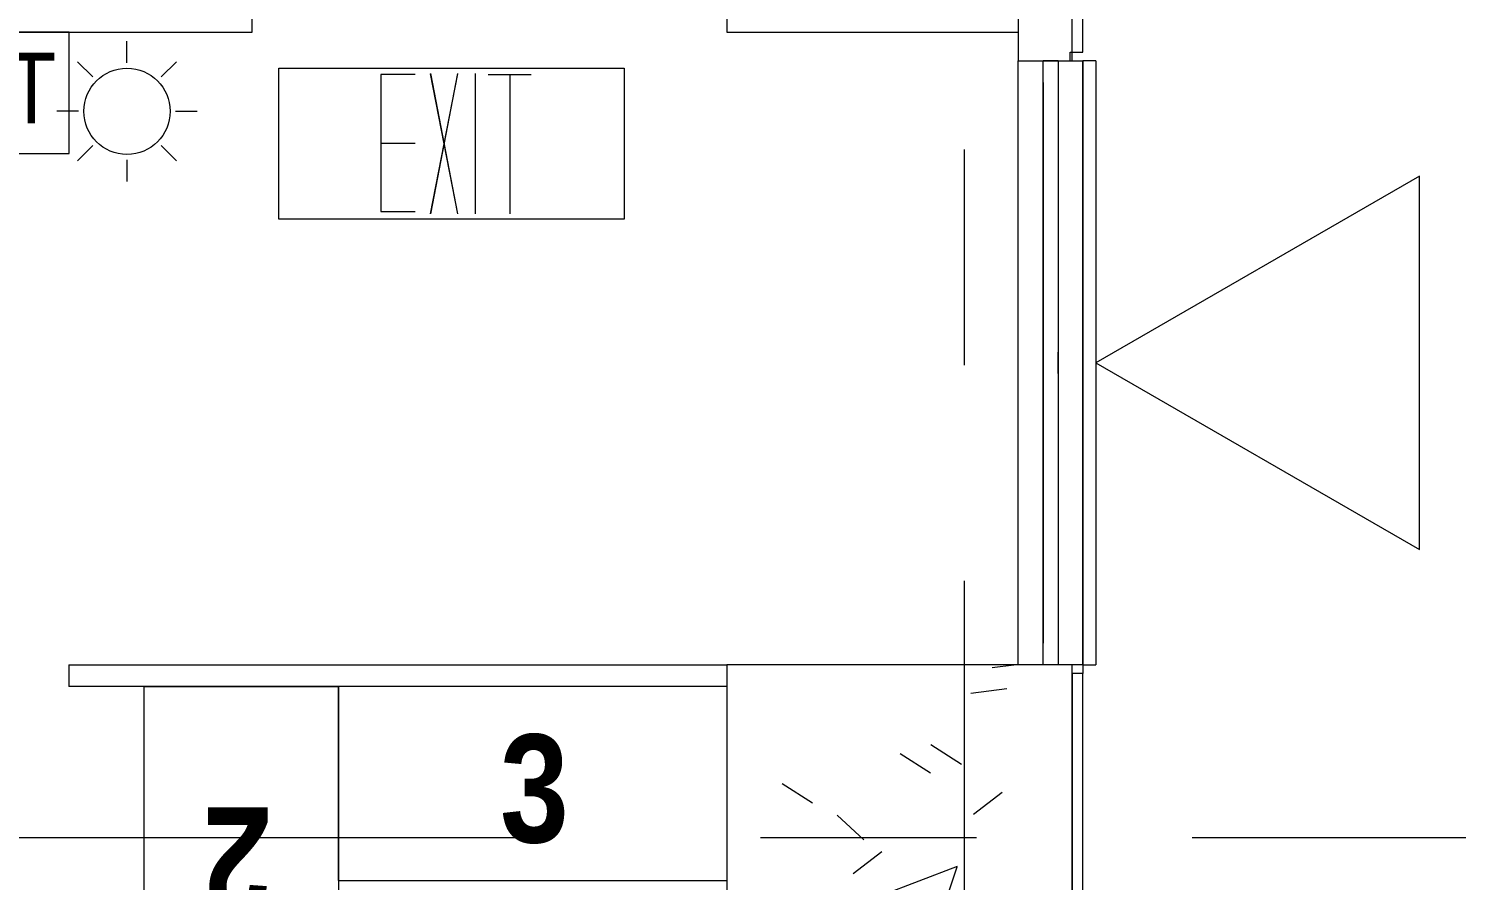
# Model space of a CAD drawing. Header units: millimetres. Extents: x 50620 to 404449, y -131543 to 97.
# Drawn here: x 361219 to 364528, y -100098 to -98123 of the extents above; entities that cross this region are included whole.
import ezdxf

# ---------------------------------------------------------------- set-up
doc = ezdxf.new("R2010")
doc.units = ezdxf.units.MM
doc.linetypes.add('IDA - Grid Line', pattern=[3500, 2000, -500, 500, -500])
doc.linetypes.add('IDA - Hidden 065', pattern=[537.5, 375, -162.5])
for name, color, linetype, lineweight in [('1599_DB_A_BLK2_HQ_R21-2ND STOREY 20230517--$0$A-_DETA----_ED-1', 8, 'Continuous', 9), ('1599_DB_A_BLK2_HQ_R21-2ND STOREY 20230517--$0$A-_GENM----_M', 8, 'Continuous', 9), ('1599_DB_A_BLK2_HQ_R21-2ND STOREY 20230517--$0$A-_WIND----_E', 8, 'Continuous', 9), ('1599_DB_A_BLK2_HQ_R21-2ND STOREY 20230517--$0$S-_COLN----_E', 8, 'Continuous', 9), ('A-_ANOT----_A-1', 8, 'Continuous', 0), ('A-_DETA----_ED-2', 8, 'IDA - Hidden 065', 9), ('A-_FLOR----_E', 8, 'Continuous', 9), ('A-_FURT----_E', 8, 'Continuous', 9), ('A-_GENM----_M', 8, 'Continuous', 9), ('A-_WALL----_E', 8, 'Continuous', 9), ('A-_WALL----_E-1', 8, 'Continuous', 18), ('A-_WALL----_H-2', 8, 'Continuous', 9), ('A-_WALLPRTN_E', 8, 'Continuous', 9), ('A-_WIND----_E', 8, 'Continuous', 9), ('E-_LIGT----_E', 8, 'Continuous', 5), ('M-_ARCHI', 8, 'Continuous', 5), ('M-ACMV_REMOTE', 222, 'Continuous', 5), ('S-_COLN----_E', 8, 'Continuous', 5), ('S-_COLN----_E-1', 8, 'Continuous', 5), ('S-_COLN----_E-2', 8, 'Continuous', 5)]:
    doc.layers.add(name, color=color, linetype=linetype, lineweight=lineweight)
doc.layers.add('S-_ANOTGRID_E-1', color=9, linetype='IDA - Grid Line', lineweight=5, true_color=0x808080)
doc.styles.add('Arial Narrow_2', font='ARIALN.TTF', dxfattribs={"height": 90})
doc.styles.add('Arial Narrow_B_4', font='ARIALNB.TTF', dxfattribs={"height": 500})

# ---------------------------------------------------------------- blocks, each defined once
blk = doc.blocks.new('Thermostat')
at = {"color": 222, "lineweight": 0}
blk.add_lwpolyline([(817450.2, 27872.2), (817750.2, 27872.2), (817750.2, 27372.2), (817450.2, 27372.2)], close=True, dxfattribs=at)
at = {"color": 222, "lineweight": 0, "insert": (817504.1, 27787.5), "char_height": 290.6, "attachment_point": 1, "style": 'Arial Narrow_2'}
blk.add_mtext_dynamic_manual_height_columns('T', width=565.64, gutter_width=1.94, heights=[0], dxfattribs=at)
blk = doc.blocks.new('IDA - Casement w Top Hung - 2 Panels - 1400L X 1800H - B2-AW01-3560558-BLK 2 2ND STOREY PLAN')
at = {"layer": 'A-_WIND----_E'}
for p, q in [((-700, 17.5), (700, 17.5)), ((-700, 17.5), (-700, -17.5)), ((-650, 17.5), (-615, 17.5)), ((-650, 17.5), (-25, 17.5)), ((-650, 17.5), (650, 17.5)), ((-650, 17.5), (650, 17.5)), ((-615, 17.5), (-35, 17.5)), ((-615, 17.5), (-60, 17.5)), ((-35, 17.5), (0, 17.5)), ((25, 17.5), (-24.9, 17.5)), ((0, 17.5), (35, 17.5)), ((25, 17.5), (650, 17.5)), ((35, 17.5), (615, 17.5)), ((60, 17.5), (615, 17.5)), ((615, 17.5), (650, 17.5)), ((700, 17.5), (700, -17.5)), ((700, -17.5), (-700, -17.5)), ((-615, -17.5), (-650, -17.5)), ((-25, -17.5), (-650, -17.5)), ((650, -17.5), (-650, -17.5)), ((-650, -17.5), (650, -17.5)), ((-35, -17.5), (-615, -17.5)), ((-60, -17.5), (-615, -17.5)), ((0, -17.5), (-35, -17.5)), ((25, -17.5), (-24.9, -17.5)), ((35, -17.5), (0, -17.5)), ((650, -17.5), (25, -17.5)), ((615, -17.5), (35, -17.5)), ((615, -17.5), (60, -17.5)), ((650, -17.5), (615, -17.5))]:
    blk.add_line(p, q, dxfattribs=at)
blk = doc.blocks.new('Wall Motif - Type 1-2673956-BLK 2 2ND STOREY PLAN')
at = {"layer": 'A-_GENM----_M'}
for p, q in [((-575, -75), (825, -75)), ((-575, -75), (-575, -105)), ((-525, -75), (81.1, -75)), ((-481.1, -75), (125, -75)), ((-481.1, -75), (731.1, -75)), ((125, -75), (731.1, -75)), ((168.9, -75), (775, -75)), ((825, -105), (825, -75)), ((825, -105), (-575, -105)), ((81.1, -105), (-525, -105)), ((125, -105), (-481.1, -105)), ((731.1, -105), (-481.1, -105)), ((731.1, -105), (125, -105)), ((775, -105), (168.9, -105))]:
    blk.add_line(p, q, dxfattribs=at)
blk = doc.blocks.new('IDA - Exit Sign - IDA - Exit Sign - One Side-3521448-BLK 2 2ND STOREY PLAN')
at = {"layer": 'A-_DETA----_ED-2'}
for p, q in [((-63.9, -115.1), (-63.9, -432.5)), ((16.1, -115.1), (-63.9, -115.1)), ((51.1, -112.8), (114, -437.8)), ((114, -112.8), (51.1, -437.8)), ((155.1, -112.8), (155.1, -437.8)), ((285.1, -115.3), (185.1, -115.3)), ((235.1, -115.3), (235.1, -437.8)), ((16.1, -275), (-63.9, -275)), ((-63.9, -432.5), (16.1, -432.5))]:
    blk.add_line(p, q, dxfattribs=at)
at = {"layer": 'E-_LIGT----_E'}
for p, q in [((-300, -450), (-300, -100)), ((-300, -100), (500, -100)), ((500, -100), (500, -450)), ((500, -450), (-300, -450))]:
    blk.add_line(p, q, dxfattribs=at)
blk = doc.blocks.new('1599_DB_A_BLK2_HQ_R21-2ND STOREY 20230517--$0$IDA - Strobe Light - IDA - Strobe Light-3509615-LINKVIEW_BLK2_2ND STOREY')
at = {"layer": '1599_DB_A_BLK2_HQ_R21-2ND STOREY 20230517--$0$A-_DETA----_ED-1'}
for p, q in [((0, 312.5), (0, 362.5)), ((-79.5, 279.5), (-114.9, 314.9)), ((79.5, 279.5), (114.9, 314.9)), ((-112.5, 200), (-162.5, 200)), ((112.5, 200), (162.5, 200)), ((-79.5, 120.5), (-114.9, 85.1)), ((79.5, 120.5), (114.9, 85.1)), ((0, 87.5), (0, 37.5))]:
    blk.add_line(p, q, dxfattribs=at)
blk.add_circle((0, 200), 100, dxfattribs=at)
blk = doc.blocks.new('1599_DB_A_BLK2_HQ_R21-2ND STOREY 20230517--$0$Wall Motif - Type 1-2673956-LINKVIEW_BLK2_2ND STOREY')
at = {"layer": '1599_DB_A_BLK2_HQ_R21-2ND STOREY 20230517--$0$A-_GENM----_M'}
for p, q in [((-575, -75), (825, -75)), ((-575, -75), (-575, -105)), ((825, -105), (825, -75)), ((825, -105), (-575, -105))]:
    blk.add_line(p, q, dxfattribs=at)
blk = doc.blocks.new('1599_DB_A_BLK2_HQ_R21-2ND STOREY 20230517--$0$IDA - Casement w Top Hung - 2 Panels - 1400L X 1800H - B2-AW01-3560558-LINKVIEW_BLK2_2ND STOREY')
at = {"layer": '1599_DB_A_BLK2_HQ_R21-2ND STOREY 20230517--$0$A-_WIND----_E'}
for p, q in [((-700, 17.5), (700, 17.5)), ((-700, 17.5), (-700, -17.5)), ((700, 17.5), (700, -17.5)), ((700, -17.5), (-700, -17.5))]:
    blk.add_line(p, q, dxfattribs=at)
blk = doc.blocks.new('ARCHI 2ND_2024 09 11')
at = {"layer": '1599_DB_A_BLK2_HQ_R21-2ND STOREY 20230517--$0$S-_COLN----_E', "lineweight": 5}
h = blk.add_hatch(dxfattribs=at)
h.set_pattern_fill('FP_3', color=8, style=0, pattern_type=2)
h.set_pattern_definition([(6e-11, (-28420.7, -3975.34), (1016, 254), [83.82, -678.18, 83.82, -678.18, -4064]), (6e-11, (-28420.7, -3975.34), (1016, 254), [-1524, 83.82, -1440.18, 83.82, -678.18, -1778]), (6e-11, (-28420.7, -3975.34), (1016, 254), [-3810, 83.82, -424.18, 83.82, -1186.18]), (120, (-28039.7, -3848.34), (-727.9705, 752.8818), [83.82, -678.18, 83.82, -678.18, -4064]), (120, (-28039.7, -3848.34), (-727.9705, 752.8818), [-1524, 83.82, -1440.18, 83.82, -678.18, -1778]), (120, (-28039.7, -3848.34), (-727.9705, 752.8818), [-3810, 83.82, -424.18, 83.82, -1186.18]), (240, (-27912.7, -3340.34), (-288.0295, -1006.8818), [83.82, -678.18, 83.82, -678.18, -4064]), (240, (-27912.7, -3340.34), (-288.0295, -1006.8818), [-1524, 83.82, -1440.18, 83.82, -678.18, -1778]), (240, (-27912.7, -3340.34), (-288.0295, -1006.8818), [-3810, 83.82, -424.18, 83.82, -1186.18])])
h.paths.add_polyline_path([(-23550, -70133.3), (-23350, -70133.3), (-23350, -64816.7), (-23550, -64816.7), (-23550, -68307.3)])
h = blk.add_hatch(dxfattribs=at)
h.set_pattern_fill('FP_3', color=8, style=0, pattern_type=2)
h.set_pattern_definition([(6e-11, (-28420.7, -3992.17), (1016, 254), [83.82, -678.18, 83.82, -678.18, -4064]), (6e-11, (-28420.7, -3992.17), (1016, 254), [-1524, 83.82, -1440.18, 83.82, -678.18, -1778]), (6e-11, (-28420.7, -3992.17), (1016, 254), [-3810, 83.82, -424.18, 83.82, -1186.18]), (120, (-28039.7, -3865.17), (-727.9705, 752.8818), [83.82, -678.18, 83.82, -678.18, -4064]), (120, (-28039.7, -3865.17), (-727.9705, 752.8818), [-1524, 83.82, -1440.18, 83.82, -678.18, -1778]), (120, (-28039.7, -3865.17), (-727.9705, 752.8818), [-3810, 83.82, -424.18, 83.82, -1186.18]), (240, (-27912.7, -3357.17), (-288.0295, -1006.8818), [83.82, -678.18, 83.82, -678.18, -4064]), (240, (-27912.7, -3357.17), (-288.0295, -1006.8818), [-1524, 83.82, -1440.18, 83.82, -678.18, -1778]), (240, (-27912.7, -3357.17), (-288.0295, -1006.8818), [-3810, 83.82, -424.18, 83.82, -1186.18])])
h.paths.add_polyline_path([(-23450, -70133.3), (-23450, -70033.3), (-34350, -70033.3), (-34350, -70133.3), (-25861.6, -70133.3)], flags=0)
h = blk.add_hatch(dxfattribs=at)
h.set_pattern_fill('FP_1', color=8, style=0, pattern_type=2)
h.set_pattern_definition([(50, (-28420.7, -3975.3), (1821.84, -159.39), [190.5, -2095.5]), (355, (-28420.7, -3975.3), (-352.43, 1910.567), [152.4, -1676.4]), (100.451, (-28268.9, -3988.6), (1469.426, 1751.166), [161.9, -1780.9]), (46.184, (-28420.7, -3467.3), (2710.79, -420.43), [285.75, -3143.25]), (96.636, (-28194.8, -3502.4), (2374.03, 2474.28), [242.85, -2671.35]), (351.184, (-28420.7, -3467.3), (2374.05, 2474.25), [228.6, -2514.6]), (21, (-28166.7, -3594.3), (1516.143, -1022.652), [190.5, -2095.5]), (326, (-28166.7, -3594.3), (618.02, 1841.88), [152.4, -1676.4]), (71.451, (-28040.4, -3679.6), (2134.17, 819.212), [161.9, -1780.9]), (37.5, (-28420.7, -3975.34), (30.886, 845.5504), [83.82, -1572.26, 83.82, -1617.98, -1682.75]), (37.5, (-28420.7, -3975.34), (30.886, 845.5504), [-3357.88, 83.82, -1598.93]), (7.5, (-28420.7, -3975.3), (668.197, 1001.806), [83.82, -886.46, 83.82, -1534.16, -641.35]), (7.5, (-28420.7, -3975.3), (668.197, 1001.806), [-2588.26, 83.82, -557.53]), (327.5, (-28987.1, -3975.34), (1355.909, -57.2896), [83.82, -551.18, 83.82, -1897.38, -2628.9]), (327.5, (-28987.1, -3975.34), (1355.909, -57.2896), [-2616.2, 83.82, -2545.08]), (317.5, (-29241.1, -3975.3), (1481.293, 254.266), [83.82, -741.68, 83.82, -1231.9, -1866.9]), (317.5, (-29241.1, -3975.3), (1481.293, 254.266), [-2141.22, 83.82, -1783.08])])
h.paths.add_polyline_path([(-21417.3, -72400), (-21350, -72400), (-21350, -71600), (-22150, -71600), (-22150, -72400)], flags=0)
at = {"layer": 'A-_WALL----_H-2', "lineweight": 5}
h = blk.add_hatch(dxfattribs=at)
h.set_pattern_fill('FP_3', color=256, style=0, pattern_type=2)
h.set_pattern_definition([(360, (102886.37, 38752.37), (1016, 254), [83.82, -678.18, 83.82, -678.18, -4064]), (360, (102886.37, 38752.37), (1016, 254), [-1524, 83.82, -1440.18, 83.82, -678.18, -1778]), (360, (102886.37, 38752.37), (1016, 254), [-3810, 83.82, -424.18, 83.82, -1186.18]), (120, (103267.37, 38879.37), (-727.97045, 752.8818), [83.82, -678.18, 83.82, -678.18, -4064]), (120, (103267.37, 38879.37), (-727.97045, 752.8818), [-1524, 83.82, -1440.18, 83.82, -678.18, -1778]), (120, (103267.37, 38879.37), (-727.97045, 752.8818), [-3810, 83.82, -424.18, 83.82, -1186.18]), (240, (103394.37, 39387.37), (-288.02955, -1006.8818), [83.82, -678.18, 83.82, -678.18, -4064]), (240, (103394.37, 39387.37), (-288.02955, -1006.8818), [-1524, 83.82, -1440.18, 83.82, -678.18, -1778]), (240, (103394.37, 39387.37), (-288.02955, -1006.8818), [-3810, 83.82, -424.18, 83.82, -1186.18])])
h.paths.add_polyline_path([(-21382.3, -77250), (-21355, -77250), (-21355, -77230), (-21350, -77229.2), (-21350, -77053.3), (-21355, -77053.3), (-21355, -77033.3), (-21475, -77033.3), (-21475, -77250), (-21417.3, -77250)])
h.paths.add_polyline_path([(-21382.3, -75633.3), (-21355, -75633.3), (-21355, -75613.3), (-21350, -75612.5), (-21350, -75436.7), (-21355, -75436.7), (-21355, -75416.7), (-21475, -75416.7), (-21475, -75633.3), (-21417.3, -75633.3)])
h.paths.add_polyline_path([(-21417.3, -74016.7), (-21355, -74016.7), (-21355, -73996.7), (-21350, -73995.8), (-21350, -73820), (-21355, -73820), (-21355, -73800), (-21475, -73800), (-21475, -74016.7)])
h.paths.add_polyline_path([(-21355, -70200), (-21355, -70180), (-21350, -70179.2), (-21350, -69953), (-21355, -69953), (-21355, -69933), (-21475, -69933), (-21475, -70200), (-21382.3, -70200)])
h.paths.add_polyline_path([(-21355, -68533), (-21355, -68513), (-21350, -68513), (-21350, -68287), (-21355, -68287), (-21355, -68267), (-21475, -68267), (-21475, -68533), (-21360.7, -68533)])
h.paths.add_polyline_path([(-21382.3, -66867), (-21355, -66867), (-21355, -66847), (-21350, -66847), (-21350, -66620), (-21355, -66620), (-21355, -66600), (-21475, -66600), (-21475, -66867), (-21417.3, -66867)])
h.paths.add_polyline_path([(-21417.3, -63000), (-21355, -63000), (-21353.3, -62980), (-21350, -62980), (-21350, -62670), (-21355, -62670), (-21355, -62650), (-21475, -62650), (-21475, -63000), (-21417.7, -63000)])
h.paths.add_polyline_path([(-21417.7, -61250), (-21355, -61250), (-21355, -61230), (-21350, -61230), (-21350, -60750), (-21475, -60750), (-21475, -61250)])
at = {"layer": 'S-_COLN----_E-2', "lineweight": 5}
h = blk.add_hatch(dxfattribs=at)
h.set_pattern_fill('FP_40', color=256, style=0, pattern_type=2)
h.set_pattern_definition([(50, (102886.4, 38752.4), (1821.841, -159.39), [190.5, -2095.5]), (355, (102886.4, 38752.4), (-352.428, 1910.567), [152.4, -1676.4]), (100.451, (103038.2, 38739.1), (1469.426, 1751.166), [161.9, -1780.9]), (46.184, (102886.4, 39260.4), (2710.79, -420.428), [285.75, -3143.25]), (96.636, (103112.3, 39225.3), (2374.026, 2474.276), [242.85, -2671.35]), (351.184, (102886.4, 39260.4), (2374.05, 2474.253), [228.6, -2514.6]), (21, (103140.4, 39133.4), (1516.143, -1022.652), [190.5, -2095.5]), (326, (103140.4, 39133.4), (618.02, 1841.88), [152.4, -1676.4]), (71.451, (103266.7, 39048.2), (2134.171, 819.212), [161.9, -1780.9]), (37.5, (102886.4, 38752.4), (30.886, 845.5504), [83.82, -1572.26, 83.82, -1617.98, -1682.75]), (37.5, (102886.4, 38752.4), (30.886, 845.5504), [-3357.88, 83.82, -1598.93]), (7.5, (102886.4, 38752.4), (668.1966, 1001.8057), [83.82, -886.46, 83.82, -1534.16, -641.35]), (7.5, (102886.4, 38752.4), (668.1966, 1001.8057), [-2588.26, 83.82, -557.53]), (327.5, (102319.95, 38752.4), (1355.9093, -57.2896), [83.82, -551.18, 83.82, -1897.38, -2628.9]), (327.5, (102319.95, 38752.4), (1355.9093, -57.2896), [-2616.2, 83.82, -2545.08]), (317.5, (102066, 38752.4), (1481.293, 254.266), [83.82, -741.68, 83.82, -1231.9, -1866.9]), (317.5, (102066, 38752.4), (1481.293, 254.266), [-2141.22, 83.82, -1783.08])])
h.paths.add_polyline_path([(-21475, -72400), (-21350, -72400), (-21350, -71600), (-22150, -71600), (-22150, -72400), (-21577.6, -72400)])
at = {"color": 8, "lineweight": 5}
blk.add_line((-23675, -71600), (-23675, -71650), dxfattribs=at)
at = {"layer": '1599_DB_A_BLK2_HQ_R21-2ND STOREY 20230517--$0$A-_DETA----_ED-1', "color": 8, "lineweight": 5}
for p, q in [((-23540, -70204.2), (-23540, -70154.2)), ((-23619.5, -70237.1), (-23654.9, -70201.8)), ((-23460.5, -70237.1), (-23425.1, -70201.8)), ((-23652.5, -70316.7), (-23702.5, -70316.7)), ((-23427.5, -70316.7), (-23377.5, -70316.7)), ((-23619.5, -70396.2), (-23654.9, -70431.6)), ((-23460.5, -70396.2), (-23425.1, -70431.6)), ((-23540, -70429.2), (-23540, -70479.2))]:
    blk.add_line(p, q, dxfattribs=at)
blk.add_circle((-23540, -70316.7), 100, dxfattribs=at)
at = {"layer": '1599_DB_A_BLK2_HQ_R21-2ND STOREY 20230517--$0$A-_GENM----_M', "color": 8, "lineweight": 5}
for p, q in [((-21325, -71600), (-21325, -70200)), ((-21295, -70200), (-21325, -70200)), ((-21295, -70200), (-21295, -71600)), ((-21325, -71600), (-21295, -71600))]:
    blk.add_line(p, q, dxfattribs=at)
at = {"layer": '1599_DB_A_BLK2_HQ_R21-2ND STOREY 20230517--$0$A-_WIND----_E', "color": 8, "lineweight": 5}
for p, q in [((-21417.3, -71600), (-21417.3, -70200)), ((-21382.3, -70200), (-21417.3, -70200)), ((-21382.3, -70200), (-21382.3, -71600)), ((-21382.3, -71600), (-21417.3, -71600))]:
    blk.add_line(p, q, dxfattribs=at)
at = {"layer": '1599_DB_A_BLK2_HQ_R21-2ND STOREY 20230517--$0$S-_COLN----_E', "color": 8, "lineweight": 5}
for p, q in [((-23250, -70133.3), (-23250, -69933.3)), ((-23250, -70133.3), (-23250, -69933.3)), ((-22150, -69933.3), (-22150, -70133.3)), ((-22150, -69933.3), (-22150, -70133.3)), ((-21475, -69933), (-21475, -70200)), ((-21475, -69933), (-21475, -70200)), ((-21350, -70180), (-21350, -69953)), ((-21350, -70180), (-21350, -69953)), ((-21325, -70180), (-21325, -69953)), ((-21325, -70180), (-21325, -69953)), ((-34350, -70133.3), (-23250, -70133.3)), ((-22150, -70133.3), (-21475, -70133.3)), ((-22150, -70133.3), (-21475, -70133.3)), ((-21475, -71600), (-21475, -70200)), ((-21475, -71600), (-21475, -70200)), ((-21325, -70200), (-21325, -71600)), ((-21325, -70200), (-21325, -71600)), ((-22150, -71600), (-22150, -72400)), ((-21417.3, -71600), (-22150, -71600)), ((-22150, -71600), (-22150, -72400)), ((-21417.3, -71600), (-22150, -71600)), ((-21350, -71600), (-21382.3, -71600)), ((-21350, -71600), (-21382.3, -71600)), ((-21325, -71600), (-21350, -71600)), ((-21350, -71620), (-21350, -71600)), ((-21325, -71600), (-21350, -71600)), ((-21350, -71620), (-21350, -71600)), ((-21350, -71620), (-21350, -72380)), ((-21325, -71620), (-21350, -71620)), ((-21350, -72380), (-21350, -71620)), ((-21350, -71620), (-21350, -72380)), ((-21325, -71620), (-21350, -71620)), ((-21350, -72380), (-21350, -71620)), ((-21325, -71600), (-21325, -71620)), ((-21325, -71600), (-21325, -71620)), ((-21325, -72380), (-21325, -71620)), ((-21325, -72380), (-21325, -71620))]:
    blk.add_line(p, q, dxfattribs=at)
at = {"layer": '1599_DB_A_BLK2_HQ_R21-2ND STOREY 20230517--$0$S-_COLN----_E', "color": 8, "linetype": 'Continuous', "lineweight": 5}
for p, q in [((-21535.7, -71606.6), (-21485.5, -71600)), ((-21894.6, -71948.8), (-21832.8, -72005.5)), ((-21857.7, -72084.1), (-21791.2, -72033.1))]:
    blk.add_line(p, q, dxfattribs=at)
at = {"layer": 'A-_ANOT----_A-1', "lineweight": 5}
for p, q in [((-20545, -70467), (-21295, -70900)), ((-20545, -71333), (-20545, -70467)), ((-21295, -70900), (-20545, -71333))]:
    blk.add_line(p, q, dxfattribs=at)
at = {"layer": 'A-_DETA----_ED-2', "color": 8, "lineweight": 5}
for p, q in [((-22952.1, -70231.7), (-22952.1, -70549.2)), ((-22872.1, -70231.7), (-22952.1, -70231.7)), ((-22837.1, -70229.4), (-22774.2, -70554.4)), ((-22774.2, -70229.4), (-22837.1, -70554.4)), ((-22733.2, -70229.4), (-22733.2, -70554.4)), ((-22603.2, -70232), (-22703.2, -70232)), ((-22653.2, -70232), (-22653.2, -70554.4)), ((-22872.1, -70391.7), (-22952.1, -70391.7)), ((-22952.1, -70549.2), (-22872.1, -70549.2))]:
    blk.add_line(p, q, dxfattribs=at)
at = {"layer": 'A-_FLOR----_E', "lineweight": 5}
for p, q in [((-21350, -70200), (-21350, -69933)), ((-21350, -72400), (-21350, -71600))]:
    blk.add_line(p, q, dxfattribs=at)
at = {"layer": 'A-_FLOR----_E', "color": 8, "lineweight": 5}
for p, q in [((-21350, -70200), (-21350, -69933)), ((-21350, -72400), (-21350, -71600))]:
    blk.add_line(p, q, dxfattribs=at)
at = {"layer": 'A-_FURT----_E', "color": 8, "lineweight": 5}
for p, q in [((-22150, -71650), (-23050, -71650)), ((-23050, -72100), (-23050, -71650)), ((-22150, -71650), (-22150, -72100)), ((-23050, -72100), (-22150, -72100))]:
    blk.add_line(p, q, dxfattribs=at)
blk.add_lwpolyline([(-23500, -71650), (-23050, -71650), (-23050, -72410), (-23500, -72410)], close=True, dxfattribs=at)
at = {"layer": 'A-_GENM----_M', "color": 8, "lineweight": 5}
for p, q in [((-21325, -71600), (-21325, -70200)), ((-21295, -70200), (-21325, -70200)), ((-21295, -70200), (-21295, -71600)), ((-21325, -70856.1), (-21325, -70250)), ((-21295, -70250), (-21295, -70856.1)), ((-21325, -70900), (-21325, -70293.9)), ((-21325, -71506.1), (-21325, -70293.9)), ((-21295, -70293.9), (-21295, -70900)), ((-21295, -70293.9), (-21295, -71506.1)), ((-21325, -71506.1), (-21325, -70900)), ((-21295, -70900), (-21295, -71506.1)), ((-21325, -71550), (-21325, -70943.9)), ((-21295, -70943.9), (-21295, -71550)), ((-21325, -71600), (-21295, -71600))]:
    blk.add_line(p, q, dxfattribs=at)
at = {"layer": 'A-_WALL----_E', "lineweight": 5}
for p, q in [((-21350, -70180), (-21350, -69953)), ((-21475, -71600), (-21475, -70200)), ((-21475, -70200), (-21355, -70200)), ((-21355, -70200), (-21325, -70200)), ((-21325, -70200), (-21325, -71600)), ((-21325, -71600), (-21475, -71600)), ((-21350, -71620), (-21350, -72380))]:
    blk.add_line(p, q, dxfattribs=at)
at = {"layer": 'A-_WALL----_E', "color": 8, "lineweight": 5}
for p, q in [((-21350, -70180), (-21350, -69953)), ((-21475, -71600), (-21475, -70200)), ((-21475, -70200), (-21355, -70200)), ((-21355, -70200), (-21325, -70200)), ((-21325, -70200), (-21325, -71600)), ((-21325, -71600), (-21475, -71600)), ((-21350, -71620), (-21350, -72380))]:
    blk.add_line(p, q, dxfattribs=at)
at = {"layer": 'A-_WALL----_E-1', "lineweight": 5}
for p, q in [((-21475, -69933), (-21475, -70200)), ((-21325, -70180), (-21325, -69953)), ((-21475, -70200), (-21355, -70200)), ((-21355, -70200), (-21355, -70180)), ((-21355, -70180), (-21325, -70180)), ((-21325, -71620), (-21350, -71620)), ((-21325, -72380), (-21325, -71620))]:
    blk.add_line(p, q, dxfattribs=at)
at = {"layer": 'A-_WALL----_E-1', "color": 8, "lineweight": 5}
for p, q in [((-21475, -69933), (-21475, -70200)), ((-21325, -70180), (-21325, -69953)), ((-21475, -70200), (-21355, -70200)), ((-21355, -70200), (-21355, -70180)), ((-21355, -70180), (-21325, -70180)), ((-21325, -71620), (-21350, -71620)), ((-21325, -72380), (-21325, -71620))]:
    blk.add_line(p, q, dxfattribs=at)
at = {"layer": 'A-_WALLPRTN_E', "color": 8, "lineweight": 5}
for p, q in [((-23675, -71600), (-23675, -71650)), ((-23675, -71600), (-22150, -71600)), ((-22150, -71650), (-23675, -71650))]:
    blk.add_line(p, q, dxfattribs=at)
at = {"layer": 'A-_WIND----_E', "color": 8, "lineweight": 5}
for p, q in [((-21417.3, -71600), (-21417.3, -70200)), ((-21382.3, -70200), (-21417.3, -70200)), ((-21382.3, -70200), (-21382.3, -71600)), ((-21417.3, -70285), (-21417.3, -70250)), ((-21417.3, -70875), (-21417.3, -70250)), ((-21417.3, -71550), (-21417.3, -70250)), ((-21417.3, -70250), (-21417.3, -71550)), ((-21382.3, -70250), (-21382.3, -70285)), ((-21382.3, -70250), (-21382.3, -70875)), ((-21382.3, -70250), (-21382.3, -71550)), ((-21382.3, -70250), (-21382.3, -71550)), ((-21417.3, -70865), (-21417.3, -70285)), ((-21417.3, -70840), (-21417.3, -70285)), ((-21382.3, -70285), (-21382.3, -70865)), ((-21382.3, -70285), (-21382.3, -70840)), ((-21417.3, -70900), (-21417.3, -70865)), ((-21417.3, -70925), (-21417.3, -70875.1)), ((-21382.3, -70865), (-21382.3, -70900)), ((-21382.3, -70925), (-21382.3, -70875.1)), ((-21417.3, -70935), (-21417.3, -70900)), ((-21417.3, -71550), (-21417.3, -70925)), ((-21382.3, -70900), (-21382.3, -70935)), ((-21382.3, -70925), (-21382.3, -71550)), ((-21417.3, -71515), (-21417.3, -70935)), ((-21417.3, -71515), (-21417.3, -70960)), ((-21382.3, -70935), (-21382.3, -71515)), ((-21382.3, -70960), (-21382.3, -71515)), ((-21417.3, -71550), (-21417.3, -71515)), ((-21382.3, -71515), (-21382.3, -71550)), ((-21382.3, -71600), (-21417.3, -71600))]:
    blk.add_line(p, q, dxfattribs=at)
at = {"layer": 'E-_LIGT----_E', "color": 8, "lineweight": 5}
for p, q in [((-23188.3, -70566.7), (-23188.3, -70216.7)), ((-23188.3, -70216.7), (-22388.3, -70216.7)), ((-22388.3, -70216.7), (-22388.3, -70566.7)), ((-22388.3, -70566.7), (-23188.3, -70566.7))]:
    blk.add_line(p, q, dxfattribs=at)
at = {"layer": 'S-_ANOTGRID_E-1', "color": 8, "lineweight": 5}
for p, q in [((-21600, 26594.8), (-21600, -83806.9)), ((-38572.1, -72000), (17962.1, -72000))]:
    blk.add_line(p, q, dxfattribs=at)
at = {"layer": 'S-_COLN----_E', "lineweight": 5}
blk.add_line((-21350, -72380), (-21350, -71620), dxfattribs=at)
at = {"layer": 'S-_COLN----_E', "color": 8, "lineweight": 5}
blk.add_line((-21350, -72380), (-21350, -71620), dxfattribs=at)
at = {"layer": 'S-_COLN----_E-1', "lineweight": 5}
for p, q in [((-21350, -71600), (-22150, -71600)), ((-22150, -71600), (-22150, -72400)), ((-21350, -71620), (-21350, -71600))]:
    blk.add_line(p, q, dxfattribs=at)
at = {"layer": 'S-_COLN----_E-1', "color": 8, "lineweight": 5}
for p, q in [((-21350, -71600), (-22150, -71600)), ((-22150, -71600), (-22150, -72400)), ((-21350, -71620), (-21350, -71600))]:
    blk.add_line(p, q, dxfattribs=at)
at = {"layer": 'S-_COLN----_E-2', "color": 8, "linetype": 'Continuous', "lineweight": 5}
blk.add_line((-21677.2, -71784.9), (-21606.5, -71830), dxfattribs=at)
at = {"layer": '1599_DB_A_BLK2_HQ_R21-2ND STOREY 20230517--$0$S-_COLN----_E', "color": 8, "lineweight": 5}
for name, p, rotation in [('1599_DB_A_BLK2_HQ_R21-2ND STOREY 20230517--$0$IDA - Strobe Light - IDA - Strobe Light-3509615-LINKVIEW_BLK2_2ND STOREY', (-23540, -70116.7), 180.0000000000585), ('1599_DB_A_BLK2_HQ_R21-2ND STOREY 20230517--$0$IDA - Casement w Top Hung - 2 Panels - 1400L X 1800H - B2-AW01-3560558-LINKVIEW_BLK2_2ND STOREY', (-21399.8, -70900), 270.0000000000586), ('1599_DB_A_BLK2_HQ_R21-2ND STOREY 20230517--$0$Wall Motif - Type 1-2673956-LINKVIEW_BLK2_2ND STOREY', (-21400, -71025), 90.0000000000586)]:
    blk.add_blockref(name, p, dxfattribs=dict(at, rotation=rotation))
at = {"layer": 'A-_FURT----_E', "lineweight": 5}
blk.add_blockref('IDA - Exit Sign - IDA - Exit Sign - One Side-3521448-BLK 2 2ND STOREY PLAN', (-22888.3, -70116.7), dxfattribs=at)
at = {"layer": 'A-_GENM----_M', "lineweight": 5, "rotation": 89.99999999999997}
blk.add_blockref('Wall Motif - Type 1-2673956-BLK 2 2ND STOREY PLAN', (-21400, -71025), dxfattribs=at)
at = {"layer": 'A-_WIND----_E', "lineweight": 5, "rotation": 270}
blk.add_blockref('IDA - Casement w Top Hung - 2 Panels - 1400L X 1800H - B2-AW01-3560558-BLK 2 2ND STOREY PLAN', (-21399.8, -70900), dxfattribs=at)
at = {"layer": 'A-_FURT----_E', "color": 8, "lineweight": 5, "insert": (-22675.7, -72015.5), "char_height": 250, "width": 196.413, "attachment_point": 7, "style": 'Arial Narrow_B_4'}
blk.add_mtext('3', dxfattribs=at)
at = {"layer": 'A-_FURT----_E', "color": 8, "lineweight": 5, "insert": (-23204.4, -72180.7), "char_height": 250, "width": 196.413, "attachment_point": 1, "rotation": 180, "style": 'Arial Narrow_B_4'}
blk.add_mtext('2', dxfattribs=at)

msp = doc.modelspace()

# ---------------------------------------------------------------- block references
at = {"layer": 'M-_ARCHI', "lineweight": 5, "extrusion": (0.000419962, 1.0854e-05, 1), "rotation": 359.9999887056363}
msp.add_blockref('ARCHI 2ND_2024 09 11', (384987.1, -27998.1, 422.1), dxfattribs=at)

# ---------------------------------------------------------------- next in the draw order: block references
at = {"layer": 'M-ACMV_REMOTE', "lineweight": 5, "xscale": -0.5625, "yscale": 0.5625, "zscale": 0.5625}
msp.add_blockref('Thermostat', (821129, -113809.5), dxfattribs=at)

doc.saveas('drawing.dxf')
